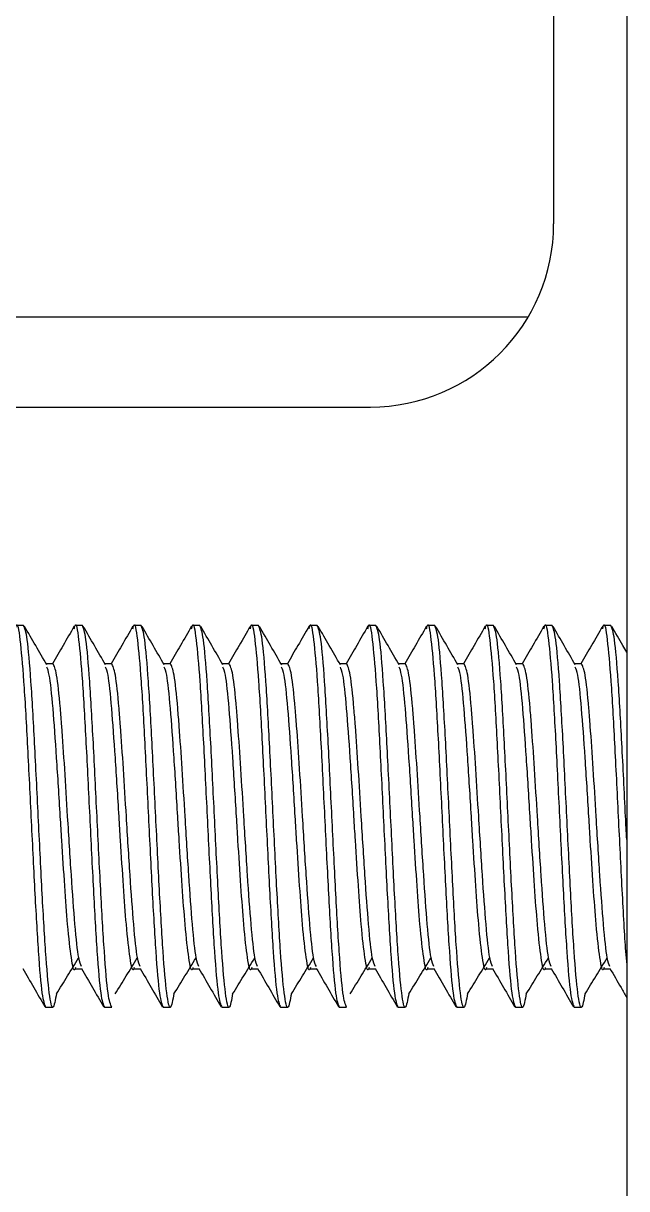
# Model space of a CAD drawing. Header units: millimetres. Extents: x 1293 to 41893, y 1011 to 26911.
# Drawn here: x 14304.38 to 14317.76, y 13835.24 to 13861.09 of the extents above; entities that cross this region are included whole.
import ezdxf

# ---------------------------------------------------------------- set-up
doc = ezdxf.new("R2010")
doc.units = ezdxf.units.MM
doc.header["$LTSCALE"] = 50

msp = doc.modelspace()

# ---------------------------------------------------------------- linework, layer by layer
at = {"color": 7, "linetype": 'Continuous', "lineweight": 25}
for p, q in [((14316.143483, 15350.7798731), (14316.143483, 13856.6412064)), ((14317.7641497, 13885.4718731), (14317.7641497, 13800.8052064)), ((14291.306626, 13854.5772064), (14315.58034, 13854.5772064)), ((14294.807483, 13852.5772064), (14312.079483, 13852.5772064)), ((14304.3872266, 13847.7317064), (14304.2244061, 13847.7317064)), ((14305.6897907, 13847.7317064), (14305.5269702, 13847.7317064)), ((14306.9923548, 13847.7317064), (14306.8295343, 13847.7317064)), ((14308.2949189, 13847.7317064), (14308.1320984, 13847.7317064)), ((14309.597483, 13847.7317064), (14309.4346625, 13847.7317064)), ((14310.9000471, 13847.7317064), (14310.7372266, 13847.7317064)), ((14312.2026112, 13847.7317064), (14312.0397907, 13847.7317064)), ((14313.5051753, 13847.7317064), (14313.3423548, 13847.7317064)), ((14314.8077394, 13847.7317064), (14314.6449189, 13847.7317064)), ((14316.1103035, 13847.7317064), (14315.947483, 13847.7317064)), ((14317.4128676, 13847.7317064), (14317.2500471, 13847.7317064)), ((14305.0385363, 13846.8856662), (14304.8867586, 13846.8856662)), ((14306.3411004, 13846.8856662), (14306.1893227, 13846.8856662)), ((14307.6436645, 13846.8856662), (14307.4918868, 13846.8856662)), ((14308.9462286, 13846.8856662), (14308.7944509, 13846.8856662)), ((14310.2487927, 13846.8856662), (14310.097015, 13846.8856662)), ((14311.5513568, 13846.8856662), (14311.3995791, 13846.8856662)), ((14312.8539209, 13846.8856662), (14312.7021432, 13846.8856662)), ((14314.156485, 13846.8856662), (14314.0047073, 13846.8856662)), ((14315.4590491, 13846.8856662), (14315.3072714, 13846.8856662)), ((14316.7616132, 13846.8856662), (14316.6098355, 13846.8856662)), ((14305.5381397, 13840.1158402), (14305.6758395, 13840.1158402)), ((14306.8407038, 13840.1158402), (14306.9784036, 13840.1158402)), ((14308.1432679, 13840.1158402), (14308.2809677, 13840.1158402)), ((14309.445832, 13840.1158402), (14309.5835318, 13840.1158402)), ((14310.7483961, 13840.1158402), (14310.8860959, 13840.1158402)), ((14312.0509602, 13840.1158402), (14312.18866, 13840.1158402)), ((14313.3535243, 13840.1158402), (14313.4912241, 13840.1158402)), ((14314.6560884, 13840.1158402), (14314.7937882, 13840.1158402)), ((14315.9586525, 13840.1158402), (14316.0963523, 13840.1158402)), ((14317.2612166, 13840.1158402), (14317.3989164, 13840.1158402)), ((14304.8756881, 13839.2650398), (14305.0385086, 13839.2650398)), ((14306.1782522, 13839.2650398), (14306.3410727, 13839.2650398)), ((14307.4808163, 13839.2650398), (14307.6436368, 13839.2650398)), ((14308.7833804, 13839.2650398), (14308.9462009, 13839.2650398)), ((14310.0859445, 13839.2650398), (14310.248765, 13839.2650398)), ((14311.3885086, 13839.2650398), (14311.5513292, 13839.2650398)), ((14312.6910727, 13839.2650398), (14312.8538933, 13839.2650398)), ((14313.9936368, 13839.2650398), (14314.1564574, 13839.2650398)), ((14315.2962009, 13839.2650398), (14315.4590215, 13839.2650398)), ((14316.598765, 13839.2650398), (14316.7615856, 13839.2650398))]:
    msp.add_line(p, q, dxfattribs=at)
msp.add_arc((14312.079483, 13856.6412064), 4.064, 270, 359.9999824, dxfattribs=at)
for points, knots in [([(14304.206068, 13847.6589567), (14304.2121839, 13847.6872115), (14304.2452748, 13847.8400867), (14304.3050029, 13847.4780446), (14304.3881685, 13846.5790764), (14304.4680324, 13845.1575542), (14304.5500481, 13843.499585), (14304.6320579, 13841.8343578), (14304.7119394, 13840.4345516), (14304.79504, 13839.4555644), (14304.8488659, 13839.3284051), (14304.8756881, 13839.2650398)], [0, 0, 0, 0, 0.0275023519, 0.1488038211, 0.2709261513, 0.3920013051, 0.5137511759, 0.6355010468, 0.7565762006, 0.8786985308, 1, 1, 1, 1]), ([(14305.5086321, 13847.6589567), (14305.514748, 13847.6872115), (14305.5478389, 13847.8400867), (14305.607567, 13847.4780446), (14305.6907326, 13846.5790764), (14305.7705965, 13845.1575542), (14305.8526122, 13843.499585), (14305.934622, 13841.8343578), (14306.0145035, 13840.4345516), (14306.0976041, 13839.4555644), (14306.15143, 13839.3284051), (14306.1782522, 13839.2650398)], [0, 0, 0, 0, 0.0275023519, 0.1488038211, 0.2709261513, 0.3920013051, 0.5137511759, 0.6355010468, 0.7565762006, 0.8786985308, 1, 1, 1, 1]), ([(14306.8111962, 13847.6589567), (14306.8173122, 13847.6872115), (14306.850403, 13847.8400867), (14306.9101311, 13847.4780446), (14306.9932967, 13846.5790764), (14307.0731606, 13845.1575542), (14307.1551763, 13843.499585), (14307.2371861, 13841.8343578), (14307.3170676, 13840.4345516), (14307.4001682, 13839.4555644), (14307.4539941, 13839.3284051), (14307.4808163, 13839.2650398)], [0, 0, 0, 0, 0.0275023519, 0.1488038211, 0.2709261513, 0.3920013051, 0.5137511759, 0.6355010468, 0.7565762006, 0.8786985308, 1, 1, 1, 1]), ([(14308.1137603, 13847.6589567), (14308.1198763, 13847.6872115), (14308.1529671, 13847.8400867), (14308.2126952, 13847.4780446), (14308.2958608, 13846.5790764), (14308.3757247, 13845.1575542), (14308.4577404, 13843.499585), (14308.5397502, 13841.8343578), (14308.6196317, 13840.4345516), (14308.7027323, 13839.4555644), (14308.7565582, 13839.3284051), (14308.7833804, 13839.2650398)], [0, 0, 0, 0, 0.0275023519, 0.1488038211, 0.2709261513, 0.3920013051, 0.5137511759, 0.6355010468, 0.7565762006, 0.8786985308, 1, 1, 1, 1]), ([(14309.4163244, 13847.6589567), (14309.4224404, 13847.6872115), (14309.4555312, 13847.8400867), (14309.5152594, 13847.4780446), (14309.5984249, 13846.5790764), (14309.6782888, 13845.1575542), (14309.7603045, 13843.499585), (14309.8423143, 13841.8343578), (14309.9221958, 13840.4345516), (14310.0052964, 13839.4555644), (14310.0591223, 13839.3284051), (14310.0859445, 13839.2650398)], [0, 0, 0, 0, 0.0275023519, 0.1488038211, 0.2709261513, 0.3920013051, 0.5137511759, 0.6355010468, 0.7565762006, 0.8786985308, 1, 1, 1, 1]), ([(14310.7188885, 13847.6589567), (14310.7250045, 13847.6872115), (14310.7580953, 13847.8400867), (14310.8178235, 13847.4780446), (14310.900989, 13846.5790764), (14310.9808529, 13845.1575542), (14311.0628686, 13843.499585), (14311.1448784, 13841.8343578), (14311.2247599, 13840.4345516), (14311.3078605, 13839.4555644), (14311.3616864, 13839.3284051), (14311.3885086, 13839.2650398)], [0, 0, 0, 0, 0.0275023519, 0.1488038211, 0.2709261513, 0.3920013051, 0.5137511759, 0.6355010468, 0.7565762006, 0.8786985308, 1, 1, 1, 1]), ([(14312.0214526, 13847.6589567), (14312.0275686, 13847.6872115), (14312.0606594, 13847.8400867), (14312.1203876, 13847.4780446), (14312.2035531, 13846.5790764), (14312.283417, 13845.1575542), (14312.3654327, 13843.499585), (14312.4474425, 13841.8343578), (14312.527324, 13840.4345516), (14312.6104246, 13839.4555644), (14312.6642505, 13839.3284051), (14312.6910727, 13839.2650398)], [0, 0, 0, 0, 0.0275023519, 0.1488038211, 0.2709261513, 0.3920013051, 0.5137511759, 0.6355010468, 0.7565762006, 0.8786985308, 1, 1, 1, 1]), ([(14313.3240167, 13847.6589567), (14313.3301327, 13847.6872115), (14313.3632235, 13847.8400867), (14313.4229517, 13847.4780446), (14313.5061172, 13846.5790764), (14313.5859811, 13845.1575542), (14313.6679968, 13843.499585), (14313.7500066, 13841.8343578), (14313.8298881, 13840.4345516), (14313.9129887, 13839.4555644), (14313.9668146, 13839.3284051), (14313.9936368, 13839.2650398)], [0, 0, 0, 0, 0.0275023519, 0.1488038211, 0.2709261513, 0.3920013051, 0.5137511759, 0.6355010468, 0.7565762006, 0.8786985308, 1, 1, 1, 1]), ([(14314.6265808, 13847.6589567), (14314.6326968, 13847.6872115), (14314.6657876, 13847.8400867), (14314.7255158, 13847.4780446), (14314.8086813, 13846.5790764), (14314.8885452, 13845.1575542), (14314.9705609, 13843.499585), (14315.0525707, 13841.8343578), (14315.1324522, 13840.4345516), (14315.2155528, 13839.4555644), (14315.2693787, 13839.3284051), (14315.2962009, 13839.2650398)], [0, 0, 0, 0, 0.0275023519, 0.1488038211, 0.2709261513, 0.3920013051, 0.5137511759, 0.6355010468, 0.7565762006, 0.8786985308, 1, 1, 1, 1]), ([(14315.9291449, 13847.6589567), (14315.9352609, 13847.6872115), (14315.9683517, 13847.8400867), (14316.0280799, 13847.4780446), (14316.1112454, 13846.5790764), (14316.1911093, 13845.1575542), (14316.273125, 13843.499585), (14316.3551348, 13841.8343578), (14316.4350163, 13840.4345516), (14316.5181169, 13839.4555644), (14316.5719428, 13839.3284051), (14316.598765, 13839.2650398)], [0, 0, 0, 0, 0.0275023519, 0.1488038211, 0.2709261513, 0.3920013051, 0.5137511759, 0.6355010468, 0.7565762006, 0.8786985308, 1, 1, 1, 1]), ([(14317.231709, 13847.6589567), (14317.237825, 13847.6872105), (14317.2709158, 13847.8400805), (14317.3306442, 13847.4781829), (14317.4138088, 13846.5785777), (14317.4936761, 13845.1593962), (14317.5756788, 13843.4926676), (14317.6577373, 13841.8601089), (14317.7192485, 13840.6859081), (14317.755376, 13840.3067678), (14317.7641497, 13840.2146927)], [0, 0, 0, 0, 0.0345762931, 0.1870779835, 0.3406116705, 0.4928288344, 0.6458942609, 0.7989596874, 0.9511768514, 1, 1, 1, 1]), ([(14305.1162319, 13839.5733791), (14305.0902892, 13839.4275629), (14305.0373496, 13839.130005), (14304.9578912, 13839.4933421), (14304.8747517, 13840.424418), (14304.7948809, 13841.8373792), (14304.712867, 13843.4976481), (14304.6308567, 13845.1622589), (14304.5509753, 13846.5622295), (14304.4678747, 13847.5411731), (14304.4140488, 13847.6683383), (14304.3872266, 13847.7317064)], [0, 0, 0, 0, 0.10703217568, 0.21841373967, 0.33054903556, 0.44172279199, 0.55351608784, 0.66530938369, 0.77648314012, 0.88861843601, 1, 1, 1, 1]), ([(14304.9010867, 13846.8609802), (14304.8188972, 13847.0025389), (14304.6544518, 13847.2857707), (14304.4902013, 13847.5692238), (14304.4080429, 13847.7110075)], [0, 0, 0, 0, 0.4997982368, 1, 1, 1, 1]), ([(14305.5086781, 13847.7157321), (14305.4264732, 13847.573884), (14305.2661048, 13847.2971613), (14305.1055213, 13847.0205073), (14305.027253, 13846.8856662)], [0, 0, 0, 0, 0.5126002289, 1, 1, 1, 1]), ([(14306.3410727, 13839.2650398), (14306.3142505, 13839.3284122), (14306.2604246, 13839.455586), (14306.177324, 13840.4344649), (14306.0974428, 13841.8346803), (14306.0154317, 13843.4983731), (14305.9334206, 13845.1620659), (14305.8535395, 13846.5622813), (14305.7704388, 13847.5411602), (14305.7166129, 13847.668334), (14305.6897907, 13847.7317064)], [0, 0, 0, 0, 0.1247318895, 0.2503078541, 0.374807028, 0.5, 0.625192972, 0.7496921459, 0.8752681105, 1, 1, 1, 1]), ([(14306.2036508, 13846.8609802), (14306.1214613, 13847.0025389), (14305.9570159, 13847.2857707), (14305.7927654, 13847.5692238), (14305.710607, 13847.7110075)], [0, 0, 0, 0, 0.4997982368, 1, 1, 1, 1]), ([(14306.8112422, 13847.7157321), (14306.7290373, 13847.573884), (14306.5686689, 13847.2971613), (14306.4080854, 13847.0205073), (14306.3298171, 13846.8856662)], [0, 0, 0, 0, 0.5126002289, 1, 1, 1, 1]), ([(14307.7213601, 13839.5733791), (14307.6954174, 13839.4275629), (14307.6424778, 13839.130005), (14307.5630194, 13839.4933421), (14307.4798799, 13840.424418), (14307.4000091, 13841.8373792), (14307.3179952, 13843.4976481), (14307.2359849, 13845.1622589), (14307.1561035, 13846.5622295), (14307.0730029, 13847.5411731), (14307.019177, 13847.6683383), (14306.9923548, 13847.7317064)], [0, 0, 0, 0, 0.10703217568, 0.21841373967, 0.33054903556, 0.44172279199, 0.55351608784, 0.66530938369, 0.77648314012, 0.88861843601, 1, 1, 1, 1]), ([(14307.5062149, 13846.8609802), (14307.4240254, 13847.0025389), (14307.25958, 13847.2857707), (14307.0953295, 13847.5692238), (14307.0131711, 13847.7110075)], [0, 0, 0, 0, 0.4997982368, 1, 1, 1, 1]), ([(14308.1138063, 13847.7157321), (14308.0316014, 13847.573884), (14307.871233, 13847.2971613), (14307.7106495, 13847.0205073), (14307.6323812, 13846.8856662)], [0, 0, 0, 0, 0.5126002289, 1, 1, 1, 1]), ([(14309.0239242, 13839.5733791), (14308.9979815, 13839.4275629), (14308.9450419, 13839.130005), (14308.8655835, 13839.4933421), (14308.782444, 13840.424418), (14308.7025732, 13841.8373792), (14308.6205593, 13843.4976481), (14308.538549, 13845.1622589), (14308.4586676, 13846.5622295), (14308.375567, 13847.5411731), (14308.3217411, 13847.6683383), (14308.2949189, 13847.7317064)], [0, 0, 0, 0, 0.10703217568, 0.21841373967, 0.33054903556, 0.44172279199, 0.55351608784, 0.66530938369, 0.77648314012, 0.88861843601, 1, 1, 1, 1]), ([(14308.808779, 13846.8609802), (14308.7265895, 13847.0025389), (14308.5621441, 13847.2857707), (14308.3978936, 13847.5692238), (14308.3157352, 13847.7110075)], [0, 0, 0, 0, 0.4997982368, 1, 1, 1, 1]), ([(14309.4163705, 13847.7157321), (14309.3341655, 13847.573884), (14309.1737971, 13847.2971613), (14309.0132136, 13847.0205073), (14308.9349453, 13846.8856662)], [0, 0, 0, 0, 0.5126002289, 1, 1, 1, 1]), ([(14310.3264883, 13839.5733791), (14310.3005456, 13839.4275629), (14310.247606, 13839.130005), (14310.1681476, 13839.4933421), (14310.0850081, 13840.424418), (14310.0051373, 13841.8373792), (14309.9231234, 13843.4976481), (14309.8411131, 13845.1622589), (14309.7612317, 13846.5622295), (14309.6781311, 13847.5411731), (14309.6243052, 13847.6683383), (14309.597483, 13847.7317064)], [0, 0, 0, 0, 0.10703217568, 0.21841373967, 0.33054903556, 0.44172279199, 0.55351608784, 0.66530938369, 0.77648314012, 0.88861843601, 1, 1, 1, 1]), ([(14310.1113431, 13846.8609802), (14310.0291536, 13847.0025389), (14309.8647082, 13847.2857707), (14309.7004577, 13847.5692238), (14309.6182993, 13847.7110075)], [0, 0, 0, 0, 0.4997982368, 1, 1, 1, 1]), ([(14310.7189346, 13847.7157321), (14310.6367296, 13847.573884), (14310.4763612, 13847.2971613), (14310.3157777, 13847.0205073), (14310.2375094, 13846.8856662)], [0, 0, 0, 0, 0.5126002289, 1, 1, 1, 1]), ([(14311.5513292, 13839.2650398), (14311.5245069, 13839.3284122), (14311.470681, 13839.455586), (14311.3875804, 13840.4344649), (14311.3076992, 13841.8346803), (14311.2256881, 13843.4983731), (14311.143677, 13845.1620659), (14311.0637959, 13846.5622813), (14310.9806952, 13847.5411602), (14310.9268693, 13847.668334), (14310.9000471, 13847.7317064)], [0, 0, 0, 0, 0.1247318895, 0.2503078541, 0.374807028, 0.5, 0.625192972, 0.7496921459, 0.8752681105, 1, 1, 1, 1]), ([(14311.4139072, 13846.8609802), (14311.3317177, 13847.0025389), (14311.1672723, 13847.2857707), (14311.0030218, 13847.5692238), (14310.9208634, 13847.7110075)], [0, 0, 0, 0, 0.4997982368, 1, 1, 1, 1]), ([(14312.0214987, 13847.7157321), (14311.9392937, 13847.573884), (14311.7789253, 13847.2971613), (14311.6183418, 13847.0205073), (14311.5400735, 13846.8856662)], [0, 0, 0, 0, 0.5126002289, 1, 1, 1, 1]), ([(14312.9316165, 13839.5733791), (14312.9056738, 13839.4275629), (14312.8527342, 13839.130005), (14312.7732758, 13839.4933421), (14312.6901363, 13840.424418), (14312.6102655, 13841.8373792), (14312.5282516, 13843.4976481), (14312.4462413, 13845.1622589), (14312.36636, 13846.5622295), (14312.2832593, 13847.5411731), (14312.2294334, 13847.6683383), (14312.2026112, 13847.7317064)], [0, 0, 0, 0, 0.10703217568, 0.21841373967, 0.33054903556, 0.44172279199, 0.55351608784, 0.66530938369, 0.77648314012, 0.88861843601, 1, 1, 1, 1]), ([(14312.7164713, 13846.8609802), (14312.6342818, 13847.0025389), (14312.4698364, 13847.2857707), (14312.3055859, 13847.5692238), (14312.2234275, 13847.7110075)], [0, 0, 0, 0, 0.4997982368, 1, 1, 1, 1]), ([(14313.3240628, 13847.7157321), (14313.2418578, 13847.573884), (14313.0814894, 13847.2971613), (14312.9209059, 13847.0205073), (14312.8426376, 13846.8856662)], [0, 0, 0, 0, 0.5126002289, 1, 1, 1, 1]), ([(14314.2341806, 13839.5733791), (14314.2082379, 13839.4275629), (14314.1552983, 13839.130005), (14314.0758399, 13839.4933421), (14313.9927004, 13840.424418), (14313.9128296, 13841.8373792), (14313.8308157, 13843.4976481), (14313.7488054, 13845.1622589), (14313.6689241, 13846.5622295), (14313.5858234, 13847.5411731), (14313.5319975, 13847.6683383), (14313.5051753, 13847.7317064)], [0, 0, 0, 0, 0.10703217568, 0.21841373967, 0.33054903556, 0.44172279199, 0.55351608784, 0.66530938369, 0.77648314012, 0.88861843601, 1, 1, 1, 1]), ([(14314.0190354, 13846.8609802), (14313.9368459, 13847.0025389), (14313.7724005, 13847.2857707), (14313.60815, 13847.5692238), (14313.5259916, 13847.7110075)], [0, 0, 0, 0, 0.49979823678, 1, 1, 1, 1]), ([(14314.6266269, 13847.7157321), (14314.5444219, 13847.573884), (14314.3840535, 13847.2971613), (14314.22347, 13847.0205073), (14314.1452017, 13846.8856662)], [0, 0, 0, 0, 0.5126002289, 1, 1, 1, 1]), ([(14315.5367447, 13839.5733791), (14315.510802, 13839.4275629), (14315.4578624, 13839.130005), (14315.378404, 13839.4933421), (14315.2952645, 13840.424418), (14315.2153937, 13841.8373792), (14315.1333798, 13843.4976481), (14315.0513695, 13845.1622589), (14314.9714882, 13846.5622295), (14314.8883875, 13847.5411731), (14314.8345616, 13847.6683383), (14314.8077394, 13847.7317064)], [0, 0, 0, 0, 0.10703217568, 0.21841373967, 0.33054903556, 0.44172279199, 0.55351608784, 0.66530938369, 0.77648314012, 0.88861843601, 1, 1, 1, 1]), ([(14315.3215995, 13846.8609802), (14315.23941, 13847.0025389), (14315.0749646, 13847.2857707), (14314.9107141, 13847.5692238), (14314.8285557, 13847.7110075)], [0, 0, 0, 0, 0.49979823678, 1, 1, 1, 1]), ([(14315.929191, 13847.7157321), (14315.846986, 13847.573884), (14315.6866176, 13847.2971613), (14315.5260341, 13847.0205073), (14315.4477658, 13846.8856662)], [0, 0, 0, 0, 0.5126002289, 1, 1, 1, 1]), ([(14316.8393088, 13839.5733791), (14316.8133661, 13839.4275629), (14316.7604265, 13839.130005), (14316.6809681, 13839.4933421), (14316.5978286, 13840.424418), (14316.5179578, 13841.8373792), (14316.4359439, 13843.4976481), (14316.3539336, 13845.1622589), (14316.2740523, 13846.5622295), (14316.1909516, 13847.5411731), (14316.1371257, 13847.6683383), (14316.1103035, 13847.7317064)], [0, 0, 0, 0, 0.10703217568, 0.21841373967, 0.33054903556, 0.44172279199, 0.55351608784, 0.66530938369, 0.77648314012, 0.88861843601, 1, 1, 1, 1]), ([(14316.6241636, 13846.8609802), (14316.5419741, 13847.0025389), (14316.3775287, 13847.2857707), (14316.2132782, 13847.5692238), (14316.1311198, 13847.7110075)], [0, 0, 0, 0, 0.4997982368, 1, 1, 1, 1]), ([(14317.2317551, 13847.7157321), (14317.1495502, 13847.573884), (14316.9891817, 13847.2971613), (14316.8285982, 13847.0205073), (14316.7503299, 13846.8856662)], [0, 0, 0, 0, 0.5126002289, 1, 1, 1, 1]), ([(14317.7641497, 13842.9897644), (14317.7556078, 13843.1586846), (14317.7198181, 13843.8664449), (14317.6564558, 13845.167071), (14317.5766276, 13846.5609366), (14317.4935129, 13847.541495), (14317.4396889, 13847.6684453), (14317.4128676, 13847.7317064)], [0, 0, 0, 0, 0.0727803416, 0.3049431111, 0.5358192741, 0.7686922801, 1, 1, 1, 1]), ([(14317.7641497, 13847.1410875), (14317.7361663, 13847.1892924), (14317.625935, 13847.3791794), (14317.5158343, 13847.5692147), (14317.4336839, 13847.7110075)], [0, 0, 0, 0, 0.253860877, 1, 1, 1, 1]), ([(14305.5379794, 13840.1460265), (14305.534308, 13840.1331184), (14305.5036644, 13840.0253782), (14305.446496, 13840.31857), (14305.3683379, 13840.9849377), (14305.3001662, 13841.9372516), (14305.2437399, 13842.7907435), (14305.1856605, 13843.7627969), (14305.1190288, 13844.8320236), (14305.0395343, 13845.9442692), (14304.9646213, 13846.6721685), (14304.9188794, 13846.7685445), (14304.9001599, 13846.8079854)], [0, 0, 0, 0, 0.0173248475, 0.1446059612, 0.2727507905, 0.3744103263, 0.4773387016, 0.5282886896, 0.6560416124, 0.7830845945, 0.9112294238, 1, 1, 1, 1]), ([(14305.6700874, 13840.1736241), (14305.6497867, 13840.2154136), (14305.602465, 13840.3128264), (14305.5260048, 13841.0511094), (14305.4462448, 13842.1656074), (14305.3692215, 13843.4132817), (14305.2988549, 13844.5669423), (14305.2440883, 13845.3679897), (14305.18591, 13846.1038064), (14305.1190333, 13846.7344612), (14305.0653045, 13846.8353272), (14305.0385354, 13846.8855814)], [0, 0, 0, 0, 0.09723456878, 0.22665706872, 0.35496673545, 0.48399342132, 0.58781552878, 0.69161214975, 0.74206981259, 0.87149231252, 1, 1, 1, 1]), ([(14306.8405435, 13840.1460265), (14306.8368721, 13840.1331184), (14306.8062285, 13840.0253782), (14306.7490601, 13840.31857), (14306.670902, 13840.9849377), (14306.6027303, 13841.9372516), (14306.546304, 13842.7907435), (14306.4882246, 13843.7627969), (14306.421593, 13844.8320236), (14306.3420984, 13845.9442692), (14306.2671854, 13846.6721685), (14306.2214435, 13846.7685445), (14306.202724, 13846.8079854)], [0, 0, 0, 0, 0.0173248475, 0.1446059612, 0.2727507905, 0.3744103263, 0.4773387016, 0.5282886896, 0.6560416124, 0.7830845945, 0.9112294238, 1, 1, 1, 1]), ([(14306.9726515, 13840.1736241), (14306.9523508, 13840.2154136), (14306.9050291, 13840.3128264), (14306.8285689, 13841.0511094), (14306.7488089, 13842.1656074), (14306.6717856, 13843.4132817), (14306.6014191, 13844.5669423), (14306.5466524, 13845.3679897), (14306.4884741, 13846.1038064), (14306.4215974, 13846.7344612), (14306.3678686, 13846.8353272), (14306.3410995, 13846.8855814)], [0, 0, 0, 0, 0.0972345688, 0.2266570687, 0.3549667354, 0.4839934213, 0.5878155288, 0.6916121498, 0.7420698126, 0.8714923125, 1, 1, 1, 1]), ([(14308.1431076, 13840.1460265), (14308.1394362, 13840.1331184), (14308.1087926, 13840.0253782), (14308.0516242, 13840.31857), (14307.9734661, 13840.9849377), (14307.9052944, 13841.9372516), (14307.8488681, 13842.7907435), (14307.7907887, 13843.7627969), (14307.7241571, 13844.8320236), (14307.6446625, 13845.9442692), (14307.5697495, 13846.6721685), (14307.5240076, 13846.7685445), (14307.5052881, 13846.8079854)], [0, 0, 0, 0, 0.0173248475, 0.1446059612, 0.2727507905, 0.3744103263, 0.4773387016, 0.5282886896, 0.6560416124, 0.7830845945, 0.9112294238, 1, 1, 1, 1]), ([(14308.2752156, 13840.1736241), (14308.2549149, 13840.2154136), (14308.2075932, 13840.3128264), (14308.131133, 13841.0511094), (14308.051373, 13842.1656074), (14307.9743497, 13843.4132817), (14307.9039832, 13844.5669423), (14307.8492165, 13845.3679897), (14307.7910382, 13846.1038064), (14307.7241615, 13846.7344612), (14307.6704327, 13846.8353272), (14307.6436636, 13846.8855814)], [0, 0, 0, 0, 0.0972345688, 0.2266570687, 0.3549667354, 0.4839934213, 0.5878155288, 0.6916121498, 0.7420698126, 0.8714923125, 1, 1, 1, 1]), ([(14309.4456717, 13840.1460265), (14309.4420003, 13840.1331184), (14309.4113567, 13840.0253782), (14309.3541883, 13840.31857), (14309.2760302, 13840.9849377), (14309.2078585, 13841.9372516), (14309.1514322, 13842.7907435), (14309.0933528, 13843.7627969), (14309.0267212, 13844.8320236), (14308.9472266, 13845.9442692), (14308.8723136, 13846.6721685), (14308.8265717, 13846.7685445), (14308.8078522, 13846.8079854)], [0, 0, 0, 0, 0.0173248475, 0.1446059612, 0.2727507905, 0.3744103263, 0.4773387016, 0.5282886896, 0.6560416124, 0.7830845945, 0.9112294238, 1, 1, 1, 1]), ([(14309.5777797, 13840.1736241), (14309.557479, 13840.2154136), (14309.5101573, 13840.3128264), (14309.4336971, 13841.0511094), (14309.3539371, 13842.1656074), (14309.2769138, 13843.4132817), (14309.2065473, 13844.5669423), (14309.1517806, 13845.3679897), (14309.0936023, 13846.1038064), (14309.0267256, 13846.7344612), (14308.9729968, 13846.8353272), (14308.9462277, 13846.8855814)], [0, 0, 0, 0, 0.09723456878, 0.22665706872, 0.35496673545, 0.48399342132, 0.58781552878, 0.69161214975, 0.74206981259, 0.87149231252, 1, 1, 1, 1]), ([(14310.7482358, 13840.1460265), (14310.7445644, 13840.1331184), (14310.7139208, 13840.0253782), (14310.6567524, 13840.31857), (14310.5785943, 13840.9849377), (14310.5104226, 13841.9372516), (14310.4539963, 13842.7907435), (14310.3959169, 13843.7627969), (14310.3292853, 13844.8320236), (14310.2497907, 13845.9442692), (14310.1748777, 13846.6721685), (14310.1291358, 13846.7685445), (14310.1104163, 13846.8079854)], [0, 0, 0, 0, 0.0173248475, 0.1446059612, 0.2727507905, 0.3744103263, 0.4773387016, 0.5282886896, 0.6560416124, 0.7830845945, 0.9112294238, 1, 1, 1, 1]), ([(14310.8803438, 13840.1736241), (14310.8600431, 13840.2154136), (14310.8127214, 13840.3128264), (14310.7362612, 13841.0511094), (14310.6565012, 13842.1656074), (14310.5794779, 13843.4132817), (14310.5091114, 13844.5669423), (14310.4543447, 13845.3679897), (14310.3961664, 13846.1038064), (14310.3292897, 13846.7344612), (14310.2755609, 13846.8353272), (14310.2487918, 13846.8855814)], [0, 0, 0, 0, 0.09723456878, 0.22665706872, 0.35496673545, 0.48399342132, 0.58781552878, 0.69161214975, 0.74206981259, 0.87149231252, 1, 1, 1, 1]), ([(14312.0507999, 13840.1460265), (14312.0471286, 13840.1331184), (14312.0164849, 13840.0253782), (14311.9593165, 13840.31857), (14311.8811584, 13840.9849377), (14311.8129867, 13841.9372516), (14311.7565604, 13842.7907435), (14311.698481, 13843.7627969), (14311.6318494, 13844.8320236), (14311.5523548, 13845.9442692), (14311.4774418, 13846.6721685), (14311.4316999, 13846.7685445), (14311.4129804, 13846.8079854)], [0, 0, 0, 0, 0.0173248475, 0.1446059612, 0.2727507905, 0.3744103263, 0.4773387016, 0.5282886896, 0.6560416124, 0.7830845945, 0.9112294238, 1, 1, 1, 1]), ([(14312.1829079, 13840.1736241), (14312.1626072, 13840.2154136), (14312.1152855, 13840.3128264), (14312.0388253, 13841.0511094), (14311.9590653, 13842.1656074), (14311.882042, 13843.4132817), (14311.8116755, 13844.5669423), (14311.7569088, 13845.3679897), (14311.6987305, 13846.1038064), (14311.6318538, 13846.7344612), (14311.578125, 13846.8353272), (14311.5513559, 13846.8855814)], [0, 0, 0, 0, 0.0972345688, 0.2266570687, 0.3549667354, 0.4839934213, 0.5878155288, 0.6916121498, 0.7420698126, 0.8714923125, 1, 1, 1, 1]), ([(14313.353364, 13840.1460265), (14313.3496927, 13840.1331184), (14313.319049, 13840.0253782), (14313.2618806, 13840.31857), (14313.1837225, 13840.9849377), (14313.1155508, 13841.9372516), (14313.0591245, 13842.7907435), (14313.0010451, 13843.7627969), (14312.9344135, 13844.8320236), (14312.8549189, 13845.9442692), (14312.7800059, 13846.6721685), (14312.734264, 13846.7685445), (14312.7155445, 13846.8079854)], [0, 0, 0, 0, 0.0173248475, 0.1446059612, 0.2727507905, 0.3744103263, 0.4773387016, 0.5282886896, 0.6560416124, 0.7830845945, 0.9112294238, 1, 1, 1, 1]), ([(14313.485472, 13840.1736241), (14313.4651713, 13840.2154136), (14313.4178496, 13840.3128264), (14313.3413894, 13841.0511094), (14313.2616294, 13842.1656074), (14313.1846061, 13843.4132817), (14313.1142396, 13844.5669423), (14313.0594729, 13845.3679897), (14313.0012946, 13846.1038064), (14312.9344179, 13846.7344612), (14312.8806891, 13846.8353272), (14312.85392, 13846.8855814)], [0, 0, 0, 0, 0.0972345688, 0.2266570687, 0.3549667354, 0.4839934213, 0.5878155288, 0.6916121498, 0.7420698126, 0.8714923125, 1, 1, 1, 1]), ([(14314.6559281, 13840.1460265), (14314.6522568, 13840.1331184), (14314.6216131, 13840.0253782), (14314.5644447, 13840.31857), (14314.4862867, 13840.9849377), (14314.4181149, 13841.9372516), (14314.3616886, 13842.7907435), (14314.3036092, 13843.7627969), (14314.2369776, 13844.8320236), (14314.157483, 13845.9442692), (14314.08257, 13846.6721685), (14314.0368281, 13846.7685445), (14314.0181086, 13846.8079854)], [0, 0, 0, 0, 0.01732484746, 0.14460596118, 0.2727507905, 0.37441032631, 0.47733870162, 0.52828868961, 0.65604161237, 0.78308459449, 0.91122942381, 1, 1, 1, 1]), ([(14314.7880362, 13840.1736241), (14314.7677354, 13840.2154136), (14314.7204137, 13840.3128264), (14314.6439535, 13841.0511094), (14314.5641935, 13842.1656074), (14314.4871702, 13843.4132817), (14314.4168037, 13844.5669423), (14314.362037, 13845.3679897), (14314.3038587, 13846.1038064), (14314.236982, 13846.7344612), (14314.1832532, 13846.8353272), (14314.1564841, 13846.8855814)], [0, 0, 0, 0, 0.0972345688, 0.2266570687, 0.3549667354, 0.4839934213, 0.5878155288, 0.6916121498, 0.7420698126, 0.8714923125, 1, 1, 1, 1]), ([(14315.9584922, 13840.1460265), (14315.9548209, 13840.1331184), (14315.9241772, 13840.0253782), (14315.8670088, 13840.31857), (14315.7888508, 13840.9849377), (14315.720679, 13841.9372516), (14315.6642527, 13842.7907435), (14315.6061733, 13843.7627969), (14315.5395417, 13844.8320236), (14315.4600471, 13845.9442692), (14315.3851341, 13846.6721685), (14315.3393922, 13846.7685445), (14315.3206727, 13846.8079854)], [0, 0, 0, 0, 0.01732484746, 0.14460596118, 0.2727507905, 0.37441032631, 0.47733870162, 0.52828868961, 0.65604161237, 0.78308459449, 0.91122942381, 1, 1, 1, 1]), ([(14316.0906003, 13840.1736241), (14316.0702995, 13840.2154136), (14316.0229778, 13840.3128264), (14315.9465176, 13841.0511094), (14315.8667576, 13842.1656074), (14315.7897343, 13843.4132817), (14315.7193678, 13844.5669423), (14315.6646011, 13845.3679897), (14315.6064228, 13846.1038064), (14315.5395461, 13846.7344612), (14315.4858173, 13846.8353272), (14315.4590482, 13846.8855814)], [0, 0, 0, 0, 0.09723456878, 0.22665706872, 0.35496673545, 0.48399342132, 0.58781552878, 0.69161214975, 0.74206981259, 0.87149231252, 1, 1, 1, 1]), ([(14317.2610563, 13840.1460265), (14317.257385, 13840.1331184), (14317.2267413, 13840.0253782), (14317.1695729, 13840.31857), (14317.0914149, 13840.9849377), (14317.0232431, 13841.9372516), (14316.9668168, 13842.7907435), (14316.9087375, 13843.7627969), (14316.8421058, 13844.8320236), (14316.7626113, 13845.9442692), (14316.6876982, 13846.6721685), (14316.6419563, 13846.7685445), (14316.6232368, 13846.8079854)], [0, 0, 0, 0, 0.01732484746, 0.14460596118, 0.2727507905, 0.37441032631, 0.47733870162, 0.52828868961, 0.65604161237, 0.78308459449, 0.91122942381, 1, 1, 1, 1]), ([(14317.3931644, 13840.1736241), (14317.3728636, 13840.2154136), (14317.3255419, 13840.3128264), (14317.2490817, 13841.0511094), (14317.1693217, 13842.1656074), (14317.0922984, 13843.4132817), (14317.0219319, 13844.5669423), (14316.9671652, 13845.3679897), (14316.9089869, 13846.1038064), (14316.8421102, 13846.7344612), (14316.7883814, 13846.8353272), (14316.7616123, 13846.8855814)], [0, 0, 0, 0, 0.09723456878, 0.22665706872, 0.35496673545, 0.48399342132, 0.58781552878, 0.69161214975, 0.74206981259, 0.87149231252, 1, 1, 1, 1]), ([(14305.1162748, 13839.5617354), (14305.1979804, 13839.6950203), (14305.3613811, 13839.9615731), (14305.5248144, 13840.2268703), (14305.6065259, 13840.3595105)], [0, 0, 0, 0, 0.5000317469, 1, 1, 1, 1]), ([(14306.4188389, 13839.5617354), (14306.5005445, 13839.6950203), (14306.6639452, 13839.9615731), (14306.8273785, 13840.2268703), (14306.90909, 13840.3595105)], [0, 0, 0, 0, 0.5000317469, 1, 1, 1, 1]), ([(14307.721403, 13839.5617354), (14307.8031086, 13839.6950203), (14307.9665093, 13839.9615731), (14308.1299426, 13840.2268703), (14308.2116541, 13840.3595105)], [0, 0, 0, 0, 0.5000317469, 1, 1, 1, 1]), ([(14309.0239671, 13839.5617354), (14309.1056727, 13839.6950203), (14309.2690734, 13839.9615731), (14309.4325067, 13840.2268703), (14309.5142182, 13840.3595105)], [0, 0, 0, 0, 0.5000317469, 1, 1, 1, 1]), ([(14310.3265312, 13839.5617354), (14310.4082368, 13839.6950203), (14310.5716375, 13839.9615731), (14310.7350708, 13840.2268703), (14310.8167823, 13840.3595105)], [0, 0, 0, 0, 0.5000317469, 1, 1, 1, 1]), ([(14311.6290953, 13839.5617354), (14311.7108009, 13839.6950203), (14311.8742016, 13839.9615731), (14312.0376349, 13840.2268703), (14312.1193464, 13840.3595105)], [0, 0, 0, 0, 0.5000317469, 1, 1, 1, 1]), ([(14312.9316594, 13839.5617354), (14313.013365, 13839.6950203), (14313.1767657, 13839.9615731), (14313.340199, 13840.2268703), (14313.4219105, 13840.3595105)], [0, 0, 0, 0, 0.5000317469, 1, 1, 1, 1]), ([(14314.2342235, 13839.5617354), (14314.3159291, 13839.6950203), (14314.4793298, 13839.9615731), (14314.6427631, 13840.2268703), (14314.7244746, 13840.3595105)], [0, 0, 0, 0, 0.5000317469, 1, 1, 1, 1]), ([(14315.5367876, 13839.5617354), (14315.6184932, 13839.6950203), (14315.7818939, 13839.9615731), (14315.9453272, 13840.2268703), (14316.0270387, 13840.3595105)], [0, 0, 0, 0, 0.5000317469, 1, 1, 1, 1]), ([(14316.8393517, 13839.5617354), (14316.9210573, 13839.6950203), (14317.084458, 13839.9615731), (14317.2478913, 13840.2268703), (14317.3296028, 13840.3595105)], [0, 0, 0, 0, 0.5000317469, 1, 1, 1, 1]), ([(14304.3666361, 13840.1272841), (14304.4485856, 13839.9860619), (14304.6125167, 13839.7035624), (14304.7763535, 13839.4208672), (14304.8582878, 13839.279492)], [0, 0, 0, 0, 0.4999024016, 1, 1, 1, 1]), ([(14305.6692002, 13840.1272841), (14305.7511497, 13839.9860619), (14305.9150808, 13839.7035624), (14306.0789176, 13839.4208672), (14306.1608519, 13839.279492)], [0, 0, 0, 0, 0.4999024016, 1, 1, 1, 1]), ([(14306.9717643, 13840.1272841), (14307.0537138, 13839.9860619), (14307.2176449, 13839.7035624), (14307.3814817, 13839.4208672), (14307.463416, 13839.279492)], [0, 0, 0, 0, 0.4999024016, 1, 1, 1, 1]), ([(14308.2743284, 13840.1272841), (14308.3562779, 13839.9860619), (14308.520209, 13839.7035624), (14308.6840458, 13839.4208672), (14308.7659801, 13839.279492)], [0, 0, 0, 0, 0.4999024016, 1, 1, 1, 1]), ([(14309.5768925, 13840.1272841), (14309.658842, 13839.9860619), (14309.8227731, 13839.7035624), (14309.9866099, 13839.4208672), (14310.0685442, 13839.279492)], [0, 0, 0, 0, 0.4999024016, 1, 1, 1, 1]), ([(14310.8794566, 13840.1272841), (14310.9614061, 13839.9860619), (14311.1253372, 13839.7035624), (14311.289174, 13839.4208672), (14311.3711084, 13839.279492)], [0, 0, 0, 0, 0.4999024016, 1, 1, 1, 1]), ([(14312.1820207, 13840.1272841), (14312.2639702, 13839.9860619), (14312.4279013, 13839.7035624), (14312.5917381, 13839.4208672), (14312.6736725, 13839.279492)], [0, 0, 0, 0, 0.4999024016, 1, 1, 1, 1]), ([(14313.4845848, 13840.1272841), (14313.5665343, 13839.9860619), (14313.7304654, 13839.7035624), (14313.8943022, 13839.4208672), (14313.9762366, 13839.279492)], [0, 0, 0, 0, 0.4999024016, 1, 1, 1, 1]), ([(14314.7871489, 13840.1272841), (14314.8690984, 13839.9860619), (14315.0330295, 13839.7035624), (14315.1968663, 13839.4208672), (14315.2788007, 13839.279492)], [0, 0, 0, 0, 0.4999024016, 1, 1, 1, 1]), ([(14316.089713, 13840.1272841), (14316.1716625, 13839.9860619), (14316.3355936, 13839.7035624), (14316.4994304, 13839.4208672), (14316.5813648, 13839.279492)], [0, 0, 0, 0, 0.4999024016, 1, 1, 1, 1]), ([(14317.3922771, 13840.1272841), (14317.4742292, 13839.9860672), (14317.5982185, 13839.7724131), (14317.7221366, 13839.5586109), (14317.7641497, 13839.4861236)], [0, 0, 0, 0, 0.6609605191, 1, 1, 1, 1])]:
    msp.add_open_spline(points, degree=3, knots=knots, dxfattribs=at)

doc.saveas('drawing.dxf')
